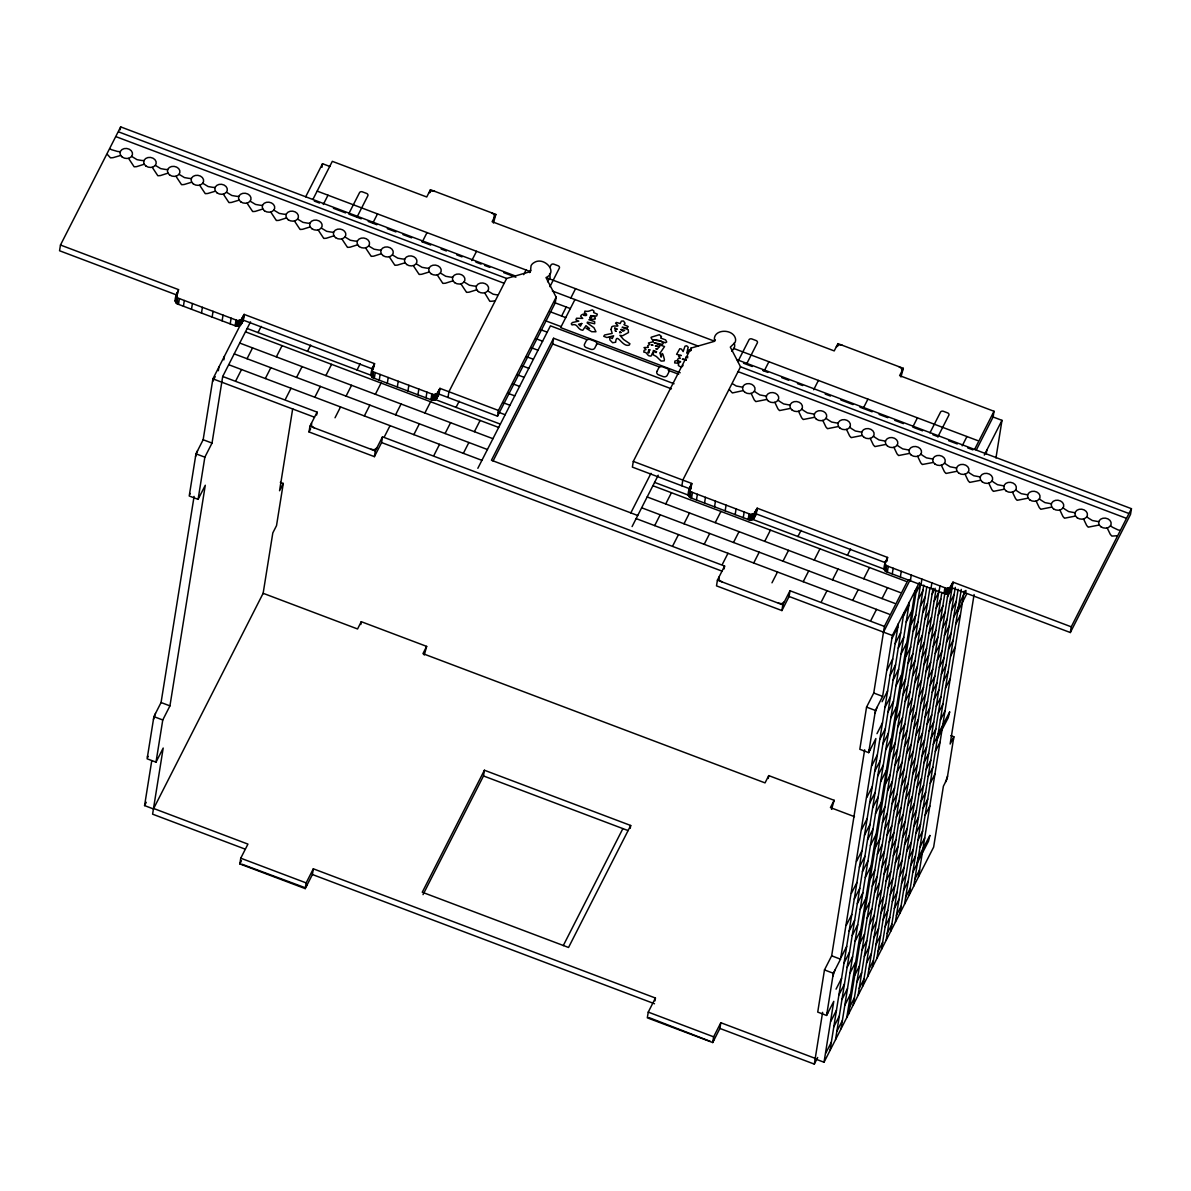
<?xml version="1.0" encoding="UTF-8"?>
<svg xmlns="http://www.w3.org/2000/svg" width="1191" height="1191" viewBox="0 0 1191 1191"><rect width="100%" height="100%" fill="white"/><g stroke="black" fill="none" stroke-linecap="round" stroke-linejoin="round"><path stroke-width="1.5" d="M147.61 755.928L147.52 757.193L148.205 756.613M189.697 493.134L190.054 494.146M827.06 1012.573L827.075 1013.883L828.192 1012.32M869.147 749.779L869.162 751.089L870.279 749.511M953.41 739.581L953.395 738.271L952.294 739.834M515.301 275.955L120.663 126.886L60.473 245.018L59.55 250.75L176.074 294.758M120.202 129.759L120.663 126.886M374.004 366.694L374.555 363.657L244.14 314.394C244.11 318.905 241.609 328.79 235.118 325.739L178.501 304.36C172.085 302.365 176.61 293.582 178.739 289.696L60.473 245.018M175.375 301.397L176.715 293.656M175.524 302.008L176.968 293.165M175.806 302.574L177.31 292.48M176.208 303.095L177.117 297.378L176.387 294.4M177.623 293.835L178.084 290.976M176.715 303.541L177.117 297.378M177.325 303.899L177.638 297.824M178.501 304.36L179.409 298.628L178.248 298.182M183.414 306.206L184.322 300.489M191.498 309.258L192.421 303.541M201.487 313.039L202.41 307.323M212.132 317.059L213.04 311.327M194.088 496.379L161.068 702.526L153.892 716.625L147.133 758.801L156.006 762.151L163.197 748.052L152.597 814.168L245.301 849.183M243.262 319.262L212.906 378.842L203.155 439.732L195.979 453.816L189.22 495.992L198.093 499.342L205.284 485.258L169.941 705.876L162.765 719.974L156.006 762.151M222.121 320.826L223.045 315.109M424.249 655.02L426.661 646.385L361.26 621.687L357.553 628.967L263.137 593.297L153.445 808.942L144.573 805.592L151.733 760.826M218.325 370.729L218.906 367.066M198.093 499.342L204.852 457.165L212.028 443.082L222.702 376.475L250.527 321.853M223.834 359.905L224.414 356.243M230.205 323.892L231.128 318.161M235.118 325.739L236.041 320.022L179.409 298.628M236.294 326.17L237.217 320.453L236.041 320.022M237.024 326.319L237.932 320.602L241.237 319.59L244.14 314.394M237.753 326.349L238.662 320.617M238.468 326.245L239.376 320.528M239.138 326.036L240.061 320.319M239.763 325.724L240.686 320.007M240.314 325.307L241.237 319.59M240.776 324.801L241.699 319.069M241.073 324.324L242.115 318.369M241.46 323.58L242.369 317.863M241.803 322.91L242.711 317.178M242.19 322.151L243.098 316.419M242.562 321.391L243.485 315.675M242.904 320.751L244.051 314.573M321.957 167.291L322.523 163.703L329.922 166.502M263.062 593.803L272.813 532.913L276.52 525.633L283.279 483.457L280.317 482.34M292.703 408.692L279.557 490.737L283.279 483.457M654.961 1000.887L655.422 998.028L313.322 868.805L312.414 874.522L305.224 888.62L239.838 863.922L240.746 858.19L247.936 844.106L153.52 808.436M724.143 568.911L724.604 566.053L382.505 436.829L381.596 442.561L374.406 456.644L309.02 431.946L309.928 426.229L317.104 412.131L222.702 376.475M316.657 414.989L317.104 412.131M118.906 131.993L506.651 278.456L530.382 271.608L531.067 265.712A9.052 7.22 9.1 0 1 534.044 262.645C543.587 256.125 558.817 271.608 545.999 277.592L556.152 297.154L555.244 302.871L497.51 416.18L439.032 394.087L436.129 399.268L432.11 400.131L374.316 378.321C367.825 376.445 372.694 367.528 374.555 363.657M371.339 375.969L372.53 367.617M372.664 369.299L373.125 366.441M371.622 376.55L372.411 367.855M373.215 369.225L373.9 364.937M372.009 377.056L372.53 370.818M372.53 377.502L372.932 371.339M373.14 377.86L373.438 371.786M374.316 378.321L375.225 372.589L374.063 372.143M379.229 380.167L380.137 374.45M305.224 888.62L306.147 882.903L313.322 868.805M374.406 456.644L375.329 450.927L382.505 436.829M387.313 383.234L388.221 377.502M397.303 387.001L398.226 381.284M360.799 624.546L361.26 621.687M429.981 192.57L430.442 189.711L495.828 214.41L493.431 223.045M407.932 391.02L408.855 385.303M417.937 394.802L418.845 389.07M426.021 397.854L426.944 392.122M430.934 399.7L431.842 393.983L375.225 372.589M432.11 400.131L433.033 394.415L431.842 393.983M432.839 400.28L433.747 394.563L437.052 393.551L439.941 388.355L498.434 410.448L497.51 416.18M433.569 400.31L434.477 394.593M434.268 400.206L435.191 394.489M434.953 399.997L435.876 394.281M435.578 399.685L436.501 393.968M436.129 399.268L437.052 393.551M436.591 398.762L437.514 393.045M436.889 398.285L437.812 392.568M437.008 398.047L438.184 391.824M437.618 396.871L438.526 391.139M437.99 396.112L438.913 390.395M438.377 395.367L439.3 389.636M438.705 394.712L439.628 388.995M438.943 394.251L439.941 388.355M448.01 397.466L448.918 391.75L506.651 278.456M423.028 894.635L483.501 775.951L484.409 770.235L630.694 825.482L630.233 828.341M493.044 461.021L552.684 343.976L553.592 338.259L674.061 383.755M1128.279 513.261L740.534 366.798L730.321 347.117L734.892 342.71A9.052 7.22 9.1 0 0 735.487 338.735C733.06 328.001 711.771 328.88 714.615 341.281L691.018 348.1L633.299 461.393L632.376 467.11L690.869 489.203M690.572 350.958L691.018 348.1M681.892 485.809L682.8 480.092L740.534 366.798M884.943 562.509L756.255 513.902L753.367 519.097L749.347 519.961L691.539 498.151C685.123 496.156 689.678 487.357 691.777 483.486L633.299 461.393M688.413 495.188L689.753 487.447M688.562 495.798L690.021 486.94M688.845 496.364L690.363 486.27M690.75 485.511L689.827 491.228L690.214 490.484M689.247 496.885L690.155 491.168L689.306 488.831M690.676 487.625L691.122 484.767M690.765 488.399L691.465 484.112M691.003 487.953L691.777 483.486M689.753 497.332L690.155 491.168M690.378 497.689L690.676 491.615M691.539 498.151L692.462 492.419L691.286 491.972M696.452 499.997L697.375 494.28M704.536 503.049L705.459 497.332M714.54 506.83L715.449 501.113M725.17 510.85L726.078 505.118M655.422 998.028L648.246 1012.112L647.323 1017.843L712.724 1042.542L719.9 1028.443L720.823 1022.727L815.225 1058.382M724.604 566.053L717.414 580.151L716.506 585.868L781.906 610.566L789.082 596.483L790.005 590.751L884.407 626.421L873.747 693.028L866.557 707.112L859.813 749.288L868.686 752.638L875.861 738.554L840.533 959.172L833.343 973.27L826.599 1015.447L817.726 1012.097L824.47 969.921L831.66 955.822L864.651 749.794M735.16 514.616L736.083 508.899M743.258 517.683L744.167 511.951M748.156 519.529L749.079 513.812L692.462 492.419M749.347 519.961L750.256 514.244L749.079 513.812M750.062 520.11L750.985 514.393L754.275 513.381L757.178 508.185L887.593 557.448L887.042 560.485M750.792 520.139L751.715 514.408M751.506 520.035L752.429 514.318M752.191 519.827L753.099 514.11M752.816 519.514L753.724 513.783M753.367 519.097L754.275 513.381M753.829 518.591L754.737 512.859M754.126 518.115L755.154 512.145M754.499 517.37L755.407 511.654M754.841 516.7L755.764 510.969M755.228 515.941L756.151 510.21M755.615 515.182L756.523 509.465M755.943 514.542L756.851 508.81M756.166 514.08L757.178 508.185M712.724 1042.542L713.632 1036.825L720.823 1022.727M781.906 610.566L782.815 604.849L790.005 590.751M768.284 778.467L768.746 775.609L834.147 800.307L831.541 809.344M837.467 346.492L837.928 343.633L903.329 368.332L900.932 376.966M949.927 592.076L947.991 593.788L945.148 593.922L887.355 572.112C880.878 570.236 885.732 561.318 887.593 557.448M884.377 569.76L885.568 561.408M884.66 570.325L885.449 561.646M886.476 561.586L886.938 558.728M885.062 570.846L885.568 564.608M886.819 560.931L887.265 558.073M885.568 571.293L885.97 565.13M886.193 571.65L886.491 565.576M887.355 572.112L888.278 566.38L887.101 565.933M892.267 573.958L893.176 568.241M719.9 1028.443L814.316 1064.114L822.609 1012.32M868.686 752.638L875.43 710.476L882.62 696.378L892.372 635.488L919.348 582.533M900.351 577.01L901.274 571.293M815.15 1058.888L824.023 1062.238L833.774 1001.348L826.599 1015.447M830.038 1050.373L898.356 623.712M835.546 1039.549L903.88 612.889M910.356 580.791L911.264 575.074M841.069 1028.726L909.388 602.065M846.801 1017.486L915.12 590.825M848.498 1014.151L916.817 587.505M853.277 1004.772L920.717 583.62M920.985 584.811L921.894 579.079M858.101 995.289L923.784 585.123M862.88 985.895L926.821 586.716M867.718 976.426L929.888 588.22M930.975 588.577L931.898 582.861M872.318 967.375L933.029 588.339M876.918 958.338L935.873 590.289M881.534 949.301L938.999 590.408M939.059 591.644L939.982 585.912M886.134 940.265L941.858 592.359M943.972 593.49L944.895 587.773L888.278 566.38M890.734 931.228L944.984 592.478M945.148 593.922L946.071 588.205L944.895 587.773M945.877 594.071L946.8 588.354L950.09 587.342L952.994 582.146L1071.26 626.823L1070.337 632.54L952.071 587.878M946.607 594.101L947.515 588.369M947.321 593.996L948.23 588.28M895.349 922.191L948.914 588.071M948.617 593.475L949.54 587.759M949.182 593.058L950.09 587.342M949.644 592.552L950.85 586.344M950.046 591.838L951.222 585.615M950.656 590.662L951.564 584.93M951.043 589.902L951.951 584.171M951.415 589.143L952.338 583.426M951.758 588.503L952.666 582.771M899.949 913.155L952.994 582.146M904.55 904.118L955.286 587.342M909.165 895.081L958.13 589.292M913.765 886.044L961.271 589.411M918.484 876.77L964.234 591.108M986.237 453.786L986.818 450.124M976.248 450.094L993.115 416.999L994.023 411.282L899.622 375.612L903.329 368.332M974.089 594.517L950.15 744.033L953.857 736.753L950.894 735.636M995.959 457.954L1001.988 420.349L993.115 416.999M953.857 736.753L947.098 778.929L943.391 786.209L933.64 847.099L824.023 1062.238M736.812 359.622L1131.45 508.691L1130.527 514.408L1070.337 632.54M128.628 158.477L134.136 166.8A40.688 32.425 9.1 0 0 136.682 166.621L144.305 164.194M152.329 167.425L157.837 175.747A40.688 32.425 9.1 0 0 160.398 175.568L168.005 173.142M176.03 176.387L181.553 184.694A40.688 32.425 9.1 0 0 184.099 184.516L191.751 182.208M199.731 185.334L205.254 193.657A40.688 32.425 9.1 0 0 207.8 193.478L215.452 191.17M223.432 194.282L228.955 202.604A40.688 32.425 9.1 0 0 231.501 202.425L239.168 200.118M195.547 456.615L195.964 454.694M153.46 719.409L155.485 713.498M247.132 203.244L252.656 211.566A40.688 32.425 9.1 0 0 255.202 211.388L262.839 208.991M270.848 212.192L276.357 220.514A40.688 32.425 9.1 0 0 278.917 220.335L286.555 217.938M294.549 221.154L300.072 229.461A40.688 32.425 9.1 0 0 302.618 229.282L310.256 226.9M318.25 230.101L323.773 238.423A40.688 32.425 9.1 0 0 326.319 238.245L333.942 235.818M341.951 239.063L347.474 247.371A40.688 32.425 9.1 0 0 350.02 247.192L357.657 244.81M365.652 248.011L371.175 256.333A40.688 32.425 9.1 0 0 373.721 256.154L381.343 253.728M389.368 256.958L394.876 265.28A40.688 32.425 9.1 0 0 397.422 265.102L405.089 262.794M413.619 266.129L419.143 274.451A40.688 32.425 9.1 0 0 421.688 274.272L429.355 271.95M437.335 275.076L442.844 283.398A40.688 32.425 9.1 0 0 445.404 283.22L453.042 280.823M461.036 284.039L466.559 292.361A40.688 32.425 9.1 0 0 469.105 292.167L476.742 289.785M874.998 713.26L877.023 707.335M832.911 976.054L834.936 970.144M947.56 776.1L945.535 782.011M484.737 292.986L489.814 301.323A36.787 29.313 9.1 0 0 492.91 301.115L494.578 300.921M175.345 300.772L176.789 297.437M688.398 494.548L689.098 492.672M120.589 155.47L113.13 157.644A42.013 33.482 9.1 0 1 110.495 157.852L107.279 154.339M196.173 454.039L197.572 450.689M494.265 217.491L494.146 214.529L491.451 212.757M901.766 371.413L901.632 368.451L898.937 366.679M831.66 809.106L831.973 807.334M311.506 423.133L311.625 426.11L314.32 427.882M718.992 577.054L719.111 580.032L721.806 581.803M529.653 272.605L530.144 271.444A9.052 7.22 9.1 0 1 530.873 270.268M682.696 366.054L683.053 365.265M305.67 196.798L322.523 163.703M212.861 381.224L215.229 376.579M312.92 199.388L332.319 161.336L426.735 196.991L430.442 189.711M258.015 332.587L261.157 326.394M323.282 204.48L328.001 195.205M236.012 380.376L241.52 369.552M247.043 358.729L252.552 347.906M348.859 213.561L359.608 192.495A2.278 1.816 9.1 0 1 362.213 191.781L366.724 193.478A2.278 1.816 9.1 0 1 367.93 195.592L356.913 217.268M265.325 378.53L270.833 367.706M276.357 356.883L282.073 345.643M307.516 351.285L310.672 345.092M372.783 223.179L377.517 213.904M285.512 399.074L291.036 388.251M296.544 377.428L302.067 366.605M314.826 397.228L320.349 386.405M325.858 375.582L331.589 364.342M309.02 431.946L310.613 428.82M357.017 369.984L360.173 363.791M422.299 241.877L427.018 232.602M335.028 417.773L340.537 406.95M346.06 396.127L351.568 385.303M144.573 805.592L146.255 802.272M372.217 372.173L371.175 375.359M364.342 415.942L369.85 405.119M375.373 394.281L381.09 383.04M471.8 260.576L476.534 251.301M495.828 214.41L492.121 221.69L834.221 350.913L837.928 343.633M384.529 436.472L390.053 425.649M395.561 414.825L401.084 404.002M413.843 434.641L419.366 423.817M424.874 412.994L430.606 401.754M456.034 407.382L459.19 401.203M523.683 274.645L526.035 270M434.045 455.17L439.553 444.347M445.077 433.524L450.585 422.701M239.838 863.922L241.431 860.78M550.168 266.665L551.12 264.834A2.278 1.816 9.1 0 1 553.726 264.119L558.222 265.816A2.278 1.816 9.1 0 1 559.442 267.93L549.914 286.674M463.359 453.339L468.867 442.516M474.39 431.693L480.107 420.453M498.434 410.448L556.152 297.154M477.844 468.316L550.436 325.828L586.865 339.584M561.586 316.106L566.32 306.831M570.817 297.988L575.551 288.698M553.592 338.259L491.436 460.247L637.721 515.495M574.94 299.536L560.633 327.614L680.18 372.768M426.661 646.385L422.954 653.665L765.039 782.889L768.746 775.609M596.527 344.631L594.756 348.1A3.186 2.531 9.1 0 1 590.676 349.216L586.314 347.578A3.186 2.531 9.1 0 1 584.483 344.273L586.27 340.775A3.186 2.531 9.1 0 1 590.096 339.465L594.979 341.296A3.186 2.531 9.1 0 1 596.527 344.631M616.849 329.282L617.072 328.835A15.453 12.312 9.1 0 1 616.179 328.642L615.047 328.18A3.409 2.724 9.1 0 1 614.69 327.823L614.869 328.731A4.838 3.856 9.1 0 1 614.824 329.133L614.824 329.133A4.258 3.394 9.1 0 1 615.3 329.058L616.298 329.088A4.02 3.201 9.1 0 1 616.804 329.297M484.409 770.235L422.254 892.223L568.539 947.47L630.694 825.482M630.828 512.889L650.986 473.333M632.079 526.571L658.251 475.209M654.678 525.603L660.201 514.78M665.709 503.957L671.441 492.717M746.683 363.836L757.402 342.755A2.278 1.816 9.1 0 0 756.255 340.611L751.759 338.914A2.278 1.816 9.1 0 0 749.124 339.584L738.063 361.23A2.278 1.816 9.1 0 0 737.944 361.573M672.96 545.418L678.483 534.595M683.991 523.772L689.515 512.949M764.175 371.011L768.91 361.736M704.194 544.302L709.702 533.479M715.225 522.655L720.957 511.415M722.475 564.117L727.984 553.294M733.507 542.471L739.015 531.648M813.691 389.725L818.411 380.435M753.695 563.001L759.218 552.177M764.726 541.354L770.458 530.114M563.254 945.639L622.878 828.608M771.976 582.816L777.5 571.993M783.008 561.169L788.531 550.346M797.925 536.516L801.081 530.337M863.192 408.424L867.926 399.134M803.21 581.714L808.719 570.891M814.242 560.068L819.974 548.813M821.492 601.515L827.001 590.691M832.524 579.868L838.032 569.045M847.426 555.229L850.582 549.036M912.708 427.122L917.427 417.833M929.948 432.839L940.637 411.907A2.278 1.816 9.1 0 1 943.272 411.252L947.768 412.949A2.278 1.816 9.1 0 1 948.914 415.093L937.883 436.769M852.711 600.413L858.235 589.59M863.743 578.766L869.475 567.526M885.642 565.189L884.228 569.149M870.993 620.213L876.516 609.39M882.025 598.567L887.548 587.744M962.209 445.821L966.943 436.546M884.407 626.421L908.018 580.077M974.64 449.335L994.023 411.282M883.499 632.138L910.475 579.183M984.272 455.096L1001.988 420.349M892.312 637.87L897.835 627.047M903.344 616.223L908.867 605.4M916.326 592.403L920.271 584.662M895.17 643.631L900.694 632.793M906.202 621.97L911.934 610.73M918.41 599.281L923.129 589.992M887.206 669.789L892.714 658.965M898.237 648.142L903.746 637.319M911.219 624.322L915.939 615.047M920.449 606.204L925.184 596.914M890.064 675.55L895.572 664.727M901.096 653.904L906.827 642.664M913.289 631.2L918.023 621.925M922.757 612.606L927.491 603.331M932.017 594.443L935.173 588.265M882.084 701.722L887.608 690.899M893.116 680.076L898.639 669.253M906.098 656.256L910.832 646.966M915.343 638.123L920.062 628.848M924.826 619.499L929.561 610.224M934.072 601.381L938.791 592.091M834.147 800.307L830.44 807.587L854.468 816.669M884.943 707.484L890.466 696.661M895.974 685.837L901.706 674.597M908.182 663.134L912.902 653.844M917.651 644.539L922.385 635.265M926.911 626.377L931.63 617.102M936.111 608.288L940.845 599.013M876.978 733.656L882.486 722.833M888.01 712.01L893.518 701.171M900.992 688.175L905.726 678.9M910.222 670.057L914.956 660.782M919.72 651.432L924.454 642.143M928.95 633.299L933.684 624.024M938.18 615.181L942.915 605.906M947.426 597.063L952.145 587.773M879.836 739.447L885.345 728.624M890.853 717.801L896.585 706.561M902.867 695.082L907.691 685.599M912.619 675.937L917.353 666.647M921.879 657.774L926.613 648.485M931.094 639.686L935.813 630.411M940.339 621.523L945.073 612.248M949.495 603.554L954.229 594.279M871.857 765.619L877.365 754.796M882.888 743.973L888.397 733.15M895.587 720.317L900.411 710.848M905.205 701.454L909.924 692.165M914.688 682.815L919.422 673.54M923.918 664.697L928.652 655.422M933.163 646.579L937.883 637.289M942.394 628.446L947.128 619.171M951.564 610.447L956.299 601.157M965.38 592.895C969.325 580.612 952.19 619.35 958.055 610.953L966.541 594.279M874.715 771.381L880.238 760.558M885.747 749.735L891.478 738.494M897.761 727.001L902.584 717.533M907.512 707.856L912.232 698.581M916.757 689.693L921.492 680.418M925.973 671.62L930.707 662.33M935.233 653.457L939.967 644.167M944.389 635.488L949.123 626.198M953.649 617.325L958.368 608.035M866.75 797.553L872.259 786.73M877.767 775.907L883.29 765.069M890.466 752.25L895.304 742.767M900.083 733.373L904.818 724.098M909.582 714.749L914.301 705.474M918.812 696.631L923.546 687.341M928.042 678.498L932.776 669.223M937.287 660.38L942.007 651.105M946.458 642.366L951.177 633.091M955.688 624.248L960.422 614.973M869.609 803.3L875.117 792.477M880.64 781.653L886.357 770.413M892.64 758.935L897.463 749.452M902.391 739.79L907.125 730.515M911.651 721.627L916.385 712.352M920.866 703.539L925.586 694.264M930.111 685.376L934.846 676.101M939.267 667.407L944.001 658.132M948.527 649.244L953.262 639.969M861.629 829.472L867.152 818.649M872.661 807.826L878.169 797.002M885.36 784.169L890.183 774.701M894.977 765.307L899.696 756.032M904.46 746.683L909.195 737.393M913.705 728.55L918.425 719.275M922.936 710.432L927.655 701.157M932.166 692.313L936.9 683.024M941.337 674.3L946.071 665.025M950.582 656.181L955.301 646.892M864.487 835.233L870.011 824.41M875.519 813.587L881.251 802.347M887.533 790.854L892.357 781.385M897.285 771.723L902.019 762.434M906.545 753.561L911.264 744.271M915.745 735.472L920.479 726.197M925.005 717.31L929.739 708.035M934.161 699.34L938.895 690.065M943.421 681.178L948.14 671.903M856.523 861.406L862.031 850.582M867.554 839.759L873.063 828.936M880.253 816.103L885.077 806.62M889.856 797.241L894.59 787.951M899.354 778.601L904.073 769.326M908.584 760.483L913.318 751.193M917.814 742.365L922.549 733.075M927.06 724.232L931.779 714.957M936.23 706.233L940.95 696.943M945.46 688.1L950.195 678.825M859.381 867.167L864.889 856.344M870.413 845.521L876.129 834.281M882.412 822.787L887.235 813.319M892.163 803.642L896.897 794.367M901.423 785.479L906.157 776.204M910.639 767.406L915.373 758.116M919.899 749.243L924.618 739.953M929.04 731.274L933.774 721.984M938.3 713.111L943.034 703.821M851.401 893.339L856.925 882.516M862.433 871.678L867.956 860.855M875.132 848.022L879.955 838.553M884.749 829.159L889.469 819.884M894.233 810.535L898.967 801.26M903.478 792.417L908.197 783.127M912.708 774.284L917.427 765.009M921.938 756.166L926.672 746.891M931.109 738.152L935.843 728.877M940.354 720.034L945.073 710.759M854.26 899.131L859.768 888.307M865.291 877.484L871.008 866.244M877.335 854.275L882.069 845M886.997 835.308L891.731 826.033M896.257 817.145L900.992 807.87M905.517 798.982L910.237 789.707M914.762 780.82L919.497 771.545M924.022 762.657L928.742 753.382M933.268 744.494L938.002 735.219M846.28 925.303L851.803 914.48M857.312 903.656L862.835 892.833M870.055 879.524L874.775 870.249M879.687 860.617L884.422 851.327M889.156 842.052L893.875 832.762M898.386 823.919L903.106 814.644M907.616 805.801L912.351 796.511M916.847 787.668L921.581 778.393M926.092 769.55L930.811 760.275M935.322 751.432L940.056 742.142M849.138 931.064L854.662 920.241M860.17 909.418L865.902 898.178M872.229 886.208L876.963 876.918M881.891 867.242L886.61 857.967M891.136 849.079L895.87 839.804M900.396 830.916L905.13 821.641M909.656 812.753L914.375 803.478M918.901 794.591L923.635 785.316M928.161 776.428L932.895 767.153M841.174 957.236L846.682 946.413M852.205 935.575L857.714 924.752M864.934 911.457L869.668 902.183M874.581 892.535L879.3 883.26M884.035 873.971L888.769 864.696M893.265 855.853L897.999 846.563M902.51 837.72L907.229 828.445M911.74 819.602L916.475 810.327M920.971 801.483L925.705 792.194M930.216 783.35L934.935 774.076M844.032 962.983L849.54 952.16M855.064 941.337L860.78 930.097M867.108 918.127L871.842 908.852M876.77 899.175L881.504 889.885M886.03 881.012L890.764 871.723M895.29 862.85L900.009 853.56M904.535 844.687L909.269 835.397M913.795 826.524L918.514 817.234M923.04 808.361L927.774 799.072M836.052 989.155L841.575 978.332M847.084 967.509L852.607 956.686M859.828 943.391L864.547 934.101M869.46 924.469L874.194 915.179M878.928 905.904L883.648 896.615M888.158 887.771L892.893 878.496M897.389 869.653L902.123 860.378M906.619 851.535L911.353 842.245M915.864 833.402L920.583 824.127M925.094 815.284L929.829 806.009M838.911 994.917L844.434 984.094M849.942 973.27L855.674 962.03M862.001 950.061L866.735 940.786M871.663 931.094L876.397 921.819M880.923 912.931L885.642 903.656M890.168 894.769L894.903 885.494M899.428 876.606L904.148 867.331M908.673 858.443L913.408 849.168M917.933 840.28L922.668 831.005M830.946 1021.089L836.454 1010.266M841.977 999.443L847.486 988.619M854.706 975.31L859.44 966.035M864.353 956.388L869.073 947.113M873.807 937.838L878.541 928.548M883.037 919.705L887.771 910.43M892.282 901.587L897.002 892.297M901.513 883.454L906.247 874.179M910.743 865.336L915.477 856.061M919.988 847.218L924.707 837.928M814.316 1064.114L817.681 1057.489M833.804 1026.85L839.313 1016.027M844.836 1005.204L850.568 993.964M856.895 981.994L861.614 972.705M866.542 963.028L871.276 953.753M875.802 944.865L880.536 935.59M885.062 926.702L889.781 917.427M894.307 908.539L899.041 899.265M903.567 890.377L908.301 881.102M912.827 872.214L917.546 862.939M825.825 1053.023L831.348 1042.185M836.856 1031.361L842.379 1020.538M849.6 1007.244L854.319 997.969M859.232 988.322L863.966 979.047M868.701 969.757L873.42 960.482M877.931 951.639L882.665 942.349M887.161 933.506L891.895 924.231M896.406 915.388L901.125 906.113M905.636 897.27L910.356 887.98M914.867 879.137L919.601 869.862M1071.26 626.823L1131.45 508.691M376.907 447.831L374.287 449.781L370.937 449.275M306.846 885.434L305.536 886.848M784.393 601.753L781.772 603.703L778.423 603.182M714.347 1039.356L713.022 1040.77M428.864 192.793L431.484 190.858L434.819 191.364M836.365 346.715L838.97 344.78L842.32 345.286M714.57 340.834L715.3 339.792M751.149 393.417L754.231 399.878A40.688 32.425 9.1 0 0 755.809 401.605L766.647 399.476M870.219 438.392L873.316 444.853A40.688 32.425 9.1 0 0 874.894 446.595L885.732 444.451M941.337 465.249L944.418 471.71A40.688 32.425 9.1 0 0 945.996 473.452L956.849 471.308M1059.856 510.016L1062.938 516.477A40.688 32.425 9.1 0 0 1064.516 518.219L1075.369 516.075M742.812 390.678L732.391 392.956A36.787 29.313 9.1 0 1 730.47 390.842L729.517 389.651M547.562 281.731L550.168 277.414L549.617 273.528M790.362 408.424L779.51 410.567A40.688 32.425 9.1 0 1 777.931 408.826L774.85 402.364M814.063 417.386L803.21 419.515A40.688 32.425 9.1 0 1 801.647 417.788L798.551 411.312M838.33 426.542L827.477 428.686A40.688 32.425 9.1 0 1 825.914 426.944L822.817 420.483M862.031 435.504L851.178 437.633A40.688 32.425 9.1 0 1 849.615 435.906L846.518 429.43M909.433 453.414L898.595 455.543A40.688 32.425 9.1 0 1 897.017 453.816L893.92 447.34M933 462.51L922.296 464.505A40.688 32.425 9.1 0 1 920.717 462.763L917.636 456.302M980.55 480.271L969.697 482.4A40.688 32.425 9.1 0 1 968.134 480.673L965.038 474.197M1004.251 489.218L993.398 491.362A40.688 32.425 9.1 0 1 991.835 489.62L988.738 483.159M1027.952 498.18L1017.114 500.309A40.688 32.425 9.1 0 1 1015.536 498.582L1012.439 492.106M1051.653 507.128L1040.815 509.272A40.688 32.425 9.1 0 1 1039.237 507.53L1036.14 501.069M1099.07 525.037L1088.217 527.166A40.688 32.425 9.1 0 1 1086.654 525.439L1083.557 518.978M731.795 351.226L733.969 348.427A9.052 7.22 9.1 0 0 734.564 344.452L734.132 343.082M691.286 349.99L688.443 350.243L687.401 352.223C686.924 356.675 687.162 349.082 688.249 347.296L686.701 345.762L685.004 346.179L683.158 351.568L681.46 349.097L679.793 348.71L676.607 354.322L681.312 355.484L678.528 356.049L680.314 358.357L678.304 358.461L677.203 360.486L674.91 361.067L674.672 362.942C684.244 363.478 673.287 364.372 681.684 367.156M1107.198 527.955L1110.265 534.297A42.013 33.482 9.1 0 0 1111.888 536.099L1117.054 535.756M687.758 356.541L686.969 356.868A17.731 14.128 9.1 0 1 686.12 357.106L686.12 357.106M304.226 887.369L241.967 864.219M143.962 160.651L143.754 160.636A80.125 63.852 9.1 0 1 141.372 160.428L137.039 159.668L131.695 156.438M167.663 169.613L167.455 169.598A80.125 63.852 9.1 0 1 165.087 169.39L160.74 168.631L155.396 165.385M191.364 178.561L191.156 178.546A80.125 63.852 9.1 0 1 188.788 178.337L184.441 177.578L179.097 174.333M215.065 187.508L214.856 187.493A80.125 63.852 9.1 0 1 212.489 187.285L208.142 186.54L202.812 183.295M238.781 196.47L238.572 196.455A80.125 63.852 9.1 0 1 236.19 196.247L231.843 195.488L226.513 192.242M262.482 205.418L262.273 205.403A80.125 63.852 9.1 0 1 259.891 205.194L255.559 204.435L250.214 201.205M286.182 214.38L285.974 214.365A80.125 63.852 9.1 0 1 283.592 214.157L279.26 213.397L273.915 210.152M309.883 223.327L309.675 223.312A80.125 63.852 9.1 0 1 307.308 223.104L302.961 222.345L297.616 219.114M333.584 232.275L333.376 232.26A80.125 63.852 9.1 0 1 331.009 232.051L326.662 231.307L321.317 228.062M357.285 241.237L357.092 241.222A80.125 63.852 9.1 0 1 354.71 241.014L350.362 240.254L345.033 237.009M381.001 250.184L380.792 250.17A80.125 63.852 9.1 0 1 378.41 249.961L374.063 249.202L368.734 245.971M404.702 259.147L404.493 259.132A80.125 63.852 9.1 0 1 402.111 258.923L397.779 258.164L392.435 254.919M428.968 268.303L428.76 268.288A80.125 63.852 9.1 0 1 426.378 268.079L422.031 267.32L416.701 264.089M452.669 277.265L452.461 277.25A80.125 63.852 9.1 0 1 450.079 277.041L445.747 276.282L440.402 273.037M476.37 286.212L476.162 286.197A80.125 63.852 9.1 0 1 473.795 285.989L469.448 285.23L464.103 281.999M120.246 151.704L120.038 151.689A80.512 64.165 9.1 0 1 117.671 151.48L111.478 149.694A71.43 56.93 9.1 0 1 110.078 148.845M497.228 294.921L493.148 294.192L487.804 290.946M742.618 387.194L736.232 386.003L732.837 383.919M766.319 396.141L759.932 394.95L756.345 392.717A80.125 63.852 9.1 0 1 754.558 391.348L754.409 391.229M790.02 405.104L783.633 403.913L780.045 401.665A80.125 63.852 9.1 0 1 778.259 400.31L778.11 400.191M813.721 414.051L807.334 412.86L803.746 410.627A80.125 63.852 9.1 0 1 801.96 409.257L801.96 409.257M837.988 423.222L831.601 422.031L828.013 419.783A80.125 63.852 9.1 0 1 826.226 418.428L826.078 418.309M861.688 432.169L855.302 430.978L851.714 428.745A80.125 63.852 9.1 0 1 849.927 427.375L849.778 427.256M885.404 441.132L879.018 439.941L875.43 437.692A80.125 63.852 9.1 0 1 873.643 436.338L873.479 436.219M909.105 450.079L902.718 448.888L899.131 446.655A80.125 63.852 9.1 0 1 897.344 445.285L897.195 445.166M932.806 459.026L926.419 457.85L922.831 455.602A80.125 63.852 9.1 0 1 921.045 454.247L920.896 454.113M956.507 467.989L950.12 466.798L946.532 464.564A80.125 63.852 9.1 0 1 944.746 463.195L944.597 463.076M980.208 476.936L973.821 475.745L970.233 473.512A80.125 63.852 9.1 0 1 968.447 472.142L968.298 472.023M1003.909 485.898L997.537 484.707L993.949 482.459A80.125 63.852 9.1 0 1 992.163 481.104L992.163 481.104M1027.625 494.846L1021.238 493.655L1017.65 491.421A80.125 63.852 9.1 0 1 1015.863 490.052L1015.7 489.933M1051.325 503.793L1044.939 502.617L1041.351 500.369A80.125 63.852 9.1 0 1 1039.564 499.014L1039.415 498.88M1075.026 512.755L1068.64 511.564L1065.052 509.331A80.125 63.852 9.1 0 1 1063.265 507.962L1063.116 507.842M1098.727 521.703L1092.341 520.512L1088.753 518.279A80.125 63.852 9.1 0 1 1086.966 516.909L1086.817 516.79M686.001 357.27L686.031 357.27A7.682 6.119 9.1 0 1 686.76 357.434L687.773 357.776M686.403 359.905L684.691 359.518A12.193 9.722 9.1 0 0 683.396 359.22L682.264 359.22A8.992 7.176 9.1 0 1 683.798 359.474L685.956 360.218M710.283 1041.366L649.065 1017.62M659.606 346.358L655.348 345.956A8.828 7.027 9.1 0 1 656.494 346.149L658.191 346.968A5.94 4.734 9.1 0 1 658.683 347.444L658.951 347.31A14.754 11.761 9.1 0 0 659.323 346.894L659.427 346.745A4.079 3.245 9.1 0 0 659.606 346.358M317.297 191.156L530.337 271.622M547.652 278.158L714.392 341.147M733.433 348.338L977.647 440.581M314.305 201.085L319.53 203.066M333.42 208.306L345.584 212.906M349.067 214.216L361.23 218.816M368.183 221.437L376.862 224.727M387.283 228.657L395.978 231.932M402.93 234.567L411.61 237.843M422.046 241.788L430.725 245.063M441.146 249.008L446.372 250.973M456.793 254.904L462.004 256.884M475.909 262.124L481.119 264.104M484.588 265.414L489.799 267.38M503.704 272.635L515.867 277.22M552.356 291.006L697.956 346M743.556 363.225L752.25 366.515M762.672 370.446L767.882 372.411M781.787 377.666L788.74 380.286M797.419 383.576L802.63 385.542M825.229 394.072L830.44 396.052M840.861 399.982L853.024 404.583M859.976 407.203L872.14 411.803M879.092 414.423L887.771 417.699M894.724 420.334L903.418 423.609M913.839 427.554L922.534 430.829M932.955 434.775L938.166 436.74M948.587 440.67L957.281 443.96M967.702 447.89L972.913 449.87M116.435 136.831L504.18 283.294M738.063 371.637L1125.808 518.1M554.708 302.678L570.34 308.573M550.093 311.714L565.74 317.61M545.493 320.751L561.14 326.647M597.123 343.455L659.263 366.917M668.255 370.327L678.662 374.257M540.267 329.55L547.205 332.17M552.684 343.976L671.426 388.832M535.667 338.586L542.605 341.207M531.067 347.623L538.004 350.243M526.467 356.66L533.389 359.28M521.852 365.697L528.789 368.317M517.251 374.733L524.189 377.353M512.651 383.77L519.574 386.39M507.813 393.253L514.75 395.874M503.034 402.647L509.956 405.268M498.195 412.131L505.133 414.736M243.217 320.126L371.89 368.719M247.296 328.537L372.098 375.671M434.492 399.238L500.354 424.13M654.588 482.385L689.261 495.471M751.655 519.038L885.107 569.462M245.599 331.872L498.657 427.45M652.891 485.72L905.949 581.297M239.882 343.112L492.925 438.69M647.175 496.96L900.217 592.537M234.359 353.935L487.417 449.513M641.651 507.783L894.709 603.361M228.851 364.759L481.893 460.336M636.143 518.606L889.186 614.184M212.906 378.842L314.484 417.207M381.596 442.561L721.954 571.114M789.082 596.483L892.372 635.488M309.928 426.229L375.329 450.927M717.414 580.151L782.815 604.849M203.155 439.732L212.028 443.082M873.747 693.028L882.62 696.378M195.979 453.816L204.852 457.165M866.557 707.112L875.43 710.476M483.501 775.951L628.059 830.559M161.068 702.526L169.941 705.876M831.66 955.822L840.533 959.172M153.892 716.625L162.765 719.974M824.47 969.921L833.343 973.27M312.414 874.522L654.499 1003.745M240.746 858.19L306.147 882.903M648.246 1012.112L713.632 1036.825M1110.518 525.752L1110.682 525.886A80.512 64.165 9.1 0 0 1112.468 527.241L1118.17 529.95A71.43 56.93 9.1 0 0 1119.853 530.263M611.043 329.46L612.189 333.406L604.641 334.984L603.733 336.309L606.844 337.529L613.633 335.773L612.263 338.557L609.479 337.038L609.926 340.001L612.636 342.74L615.673 342.219C616.491 331.187 622.506 348.055 629.369 345.003L629.905 343.752L623.548 339.48L619.93 335.341L622.58 335.758L628.461 332.542L628.238 329.728L622.149 327.257L627.255 327.987L628.163 326.528L623.935 324.667L625.052 323.193L623.563 321.034L621.404 321.094L620.183 323.52L616.357 322.419L615.553 323.223C621.464 328.493 614.735 324.533 611.802 326.751L611.043 329.46M660.156 352.953C662.166 365.637 660.663 343.708 664.399 359.563L664.161 360.873L661.109 361.096L656.435 356.541L652.117 354.233L651.001 356.094C646.668 356.526 647.636 351.777 643.81 352.119L644.078 350.333L646.013 349.573L644.033 347.578L648.321 347.385L647.666 345.792L649.69 344.378L648.41 342.993L653.308 341.757L652.742 340.745L654.484 340.09L661.02 341.296L663.402 342.919L662.479 344.363L654.082 342.77L664.548 346.551L660.156 352.953M584.096 315.377C587.833 316.359 587.014 313.769 584.513 312.637L584.915 311.089C588.443 311.953 589.441 310.791 592.314 309.854L593.981 311.134L593.639 312.548L597.331 314.141L596.661 316.017C583.069 315.496 596.765 314.796 595.202 319.024L588.86 319.724L594.651 321.63L594.651 323.758L587.431 322.136L587.193 322.955L593.996 327.748L595.962 331.768L591.689 331.708L586.061 328.21L589.515 328.537L585.987 325.649L582.801 330.279C577.248 329.862 577.903 322.955 572.037 324.935L571.263 323.863L572.38 322.523L578.781 321.123L575.908 319.873L576.504 318.25L582.727 318.399L580.627 316.211C580.88 313.962 587.565 312.876 584.096 315.377M929.873 835.487L928.474 841.233L916.921 863.609L918.142 857.848L929.873 835.487M949.659 711.98L948.244 717.726L936.647 740.087L937.927 734.341L949.659 711.98M661.437 336.547L660.663 338.065L665.605 339.897L666.722 341.981L665.352 342.785L659.62 340.641A31.413 25.041 9.1 0 0 656.539 340.016L652.251 339.807L651.015 337.559A2.59 2.054 9.1 0 1 651.283 337.202L659.338 334.701L661.437 336.547M621.166 329.46L621.047 329.922A2.829 2.248 9.1 0 1 621.687 330.086L622.298 330.398A1.578 1.251 9.1 0 1 622.774 331.172L622.848 331.247A6.729 5.36 9.1 0 1 623.384 330.919L624.084 330.651A2.68 2.144 9.1 0 0 624.635 330.339L621.166 329.431M649.095 351.687L648.708 353.131L647.725 352.179L649.095 351.687M648.812 349.737L648.544 350.571L650.197 349.916L648.812 349.737M656.985 371.398L656.896 371.562A3.186 2.531 9.1 0 0 658.697 374.912L663.059 376.564A3.186 2.531 9.1 0 0 667.124 375.493L668.91 371.994A3.186 2.531 9.1 0 0 667.436 368.674L662.553 366.828A3.186 2.531 9.1 0 0 658.668 368.108L656.985 371.398M581.789 323.49L580.434 326.17L578.513 324.265L581.789 323.49M590.185 317.074L589.679 318.086L591.733 317.655L590.185 317.074M619.99 332.006L619.618 332.736L621.3 332.438L619.99 332.006M651.403 344.973L652.772 345.152L651.403 344.973M653.561 350.541L653.13 351.375L656.167 352.521L656.583 351.687L653.561 350.541M652.832 352.551L652.251 353.667L653.487 353.638L652.832 352.551M657.73 348.665L656.077 348.889L657.73 348.665M678.26 360.918L677.768 361.96A15.617 12.446 9.1 0 0 678.796 362.094L679.897 362.094A8.292 6.61 9.1 0 0 680.478 361.99L680.597 361.573A14.158 11.285 9.1 0 1 679.659 361.409L678.26 360.918M616.104 331.336L615.241 330.741L616.104 331.336M122.226 157.063A6.283 5.002 9.1 0 0 132.424 154.726A6.283 5.002 9.1 0 0 124.192 148.607A6.283 5.002 9.1 0 0 122.226 157.063M145.927 166.011A6.283 5.002 9.1 0 0 156.125 163.688A6.283 5.002 9.1 0 0 147.892 157.554A6.283 5.002 9.1 0 0 145.927 166.011M169.628 174.958A6.283 5.002 9.1 0 0 179.841 172.635A6.283 5.002 9.1 0 0 171.593 166.517A6.283 5.002 9.1 0 0 169.628 174.958M193.329 183.92A6.283 5.002 9.1 0 0 203.542 181.598A6.283 5.002 9.1 0 0 195.294 175.464A6.283 5.002 9.1 0 0 193.329 183.92M217.045 192.868A6.283 5.002 9.1 0 0 227.243 190.545A6.283 5.002 9.1 0 0 219.01 184.426A6.283 5.002 9.1 0 0 217.045 192.868M240.746 201.83A6.283 5.002 9.1 0 0 250.944 199.493A6.283 5.002 9.1 0 0 242.711 193.374A6.283 5.002 9.1 0 0 240.746 201.83M264.447 210.777A6.283 5.002 9.1 0 0 274.645 208.455A6.283 5.002 9.1 0 0 266.412 202.321A6.283 5.002 9.1 0 0 264.447 210.777M288.148 219.725A6.283 5.002 9.1 0 0 298.36 217.402A6.283 5.002 9.1 0 0 290.113 211.283A6.283 5.002 9.1 0 0 288.148 219.725M430.934 273.662A6.283 5.002 9.1 0 0 441.132 271.34A6.283 5.002 9.1 0 0 432.899 265.221A6.283 5.002 9.1 0 0 430.934 273.662M454.634 282.624A6.283 5.002 9.1 0 0 464.847 280.287A6.283 5.002 9.1 0 0 456.6 274.168A6.283 5.002 9.1 0 0 454.634 282.624M478.335 291.572A6.283 5.002 9.1 0 0 488.548 289.249A6.283 5.002 9.1 0 0 480.301 283.116A6.283 5.002 9.1 0 0 478.335 291.572M311.848 228.687A6.283 5.002 9.1 0 0 322.061 226.364A6.283 5.002 9.1 0 0 313.814 220.231A6.283 5.002 9.1 0 0 311.848 228.687M335.564 237.634A6.283 5.002 9.1 0 0 345.762 235.312A6.283 5.002 9.1 0 0 337.529 229.193A6.283 5.002 9.1 0 0 335.564 237.634M359.265 246.597A6.283 5.002 9.1 0 0 369.463 244.259A6.283 5.002 9.1 0 0 361.23 238.14A6.283 5.002 9.1 0 0 359.265 246.597M382.966 255.544A6.283 5.002 9.1 0 0 393.164 253.221A6.283 5.002 9.1 0 0 384.931 247.088A6.283 5.002 9.1 0 0 382.966 255.544M406.667 264.491A6.283 5.002 9.1 0 0 416.865 262.169A6.283 5.002 9.1 0 0 408.632 256.05A6.283 5.002 9.1 0 0 406.667 264.491M1100.871 526.72A6.283 5.002 9.1 0 0 1111.084 524.397A6.283 5.002 9.1 0 0 1102.836 518.264A6.283 5.002 9.1 0 0 1100.871 526.72M1077.17 517.757A6.283 5.002 9.1 0 0 1087.368 515.435A6.283 5.002 9.1 0 0 1079.135 509.316A6.283 5.002 9.1 0 0 1077.17 517.757M1053.469 508.81A6.283 5.002 9.1 0 0 1063.667 506.488A6.283 5.002 9.1 0 0 1055.434 500.354A6.283 5.002 9.1 0 0 1053.469 508.81M1029.768 499.863A6.283 5.002 9.1 0 0 1039.966 497.525A6.283 5.002 9.1 0 0 1031.734 491.407A6.283 5.002 9.1 0 0 1029.768 499.863M1006.067 490.9A6.283 5.002 9.1 0 0 1016.265 488.578A6.283 5.002 9.1 0 0 1008.033 482.459A6.283 5.002 9.1 0 0 1006.067 490.9M982.352 481.953A6.283 5.002 9.1 0 0 992.565 479.631A6.283 5.002 9.1 0 0 984.317 473.497A6.283 5.002 9.1 0 0 982.352 481.953M958.651 472.991A6.283 5.002 9.1 0 0 968.864 470.668A6.283 5.002 9.1 0 0 960.616 464.55A6.283 5.002 9.1 0 0 958.651 472.991M934.95 464.043A6.283 5.002 9.1 0 0 945.148 461.721A6.283 5.002 9.1 0 0 936.915 455.587A6.283 5.002 9.1 0 0 934.95 464.043M792.164 410.106A6.283 5.002 9.1 0 0 802.377 407.784A6.283 5.002 9.1 0 0 794.129 401.665A6.283 5.002 9.1 0 0 792.164 410.106M768.463 401.159A6.283 5.002 9.1 0 0 778.661 398.836A6.283 5.002 9.1 0 0 770.428 392.702A6.283 5.002 9.1 0 0 768.463 401.159M744.762 392.211A6.283 5.002 9.1 0 0 754.96 389.874A6.283 5.002 9.1 0 0 746.727 383.755A6.283 5.002 9.1 0 0 744.762 392.211M911.249 455.096A6.283 5.002 9.1 0 0 921.447 452.759A6.283 5.002 9.1 0 0 913.214 446.64A6.283 5.002 9.1 0 0 911.249 455.096M887.548 446.134A6.283 5.002 9.1 0 0 897.746 443.811A6.283 5.002 9.1 0 0 889.513 437.692A6.283 5.002 9.1 0 0 887.548 446.134M863.832 437.186A6.283 5.002 9.1 0 0 874.045 434.864A6.283 5.002 9.1 0 0 865.797 428.73A6.283 5.002 9.1 0 0 863.832 437.186M840.131 428.224A6.283 5.002 9.1 0 0 850.344 425.902A6.283 5.002 9.1 0 0 842.097 419.783A6.283 5.002 9.1 0 0 840.131 428.224M816.43 419.277A6.283 5.002 9.1 0 0 826.628 416.954A6.283 5.002 9.1 0 0 818.396 410.821A6.283 5.002 9.1 0 0 816.43 419.277"/></g></svg>
